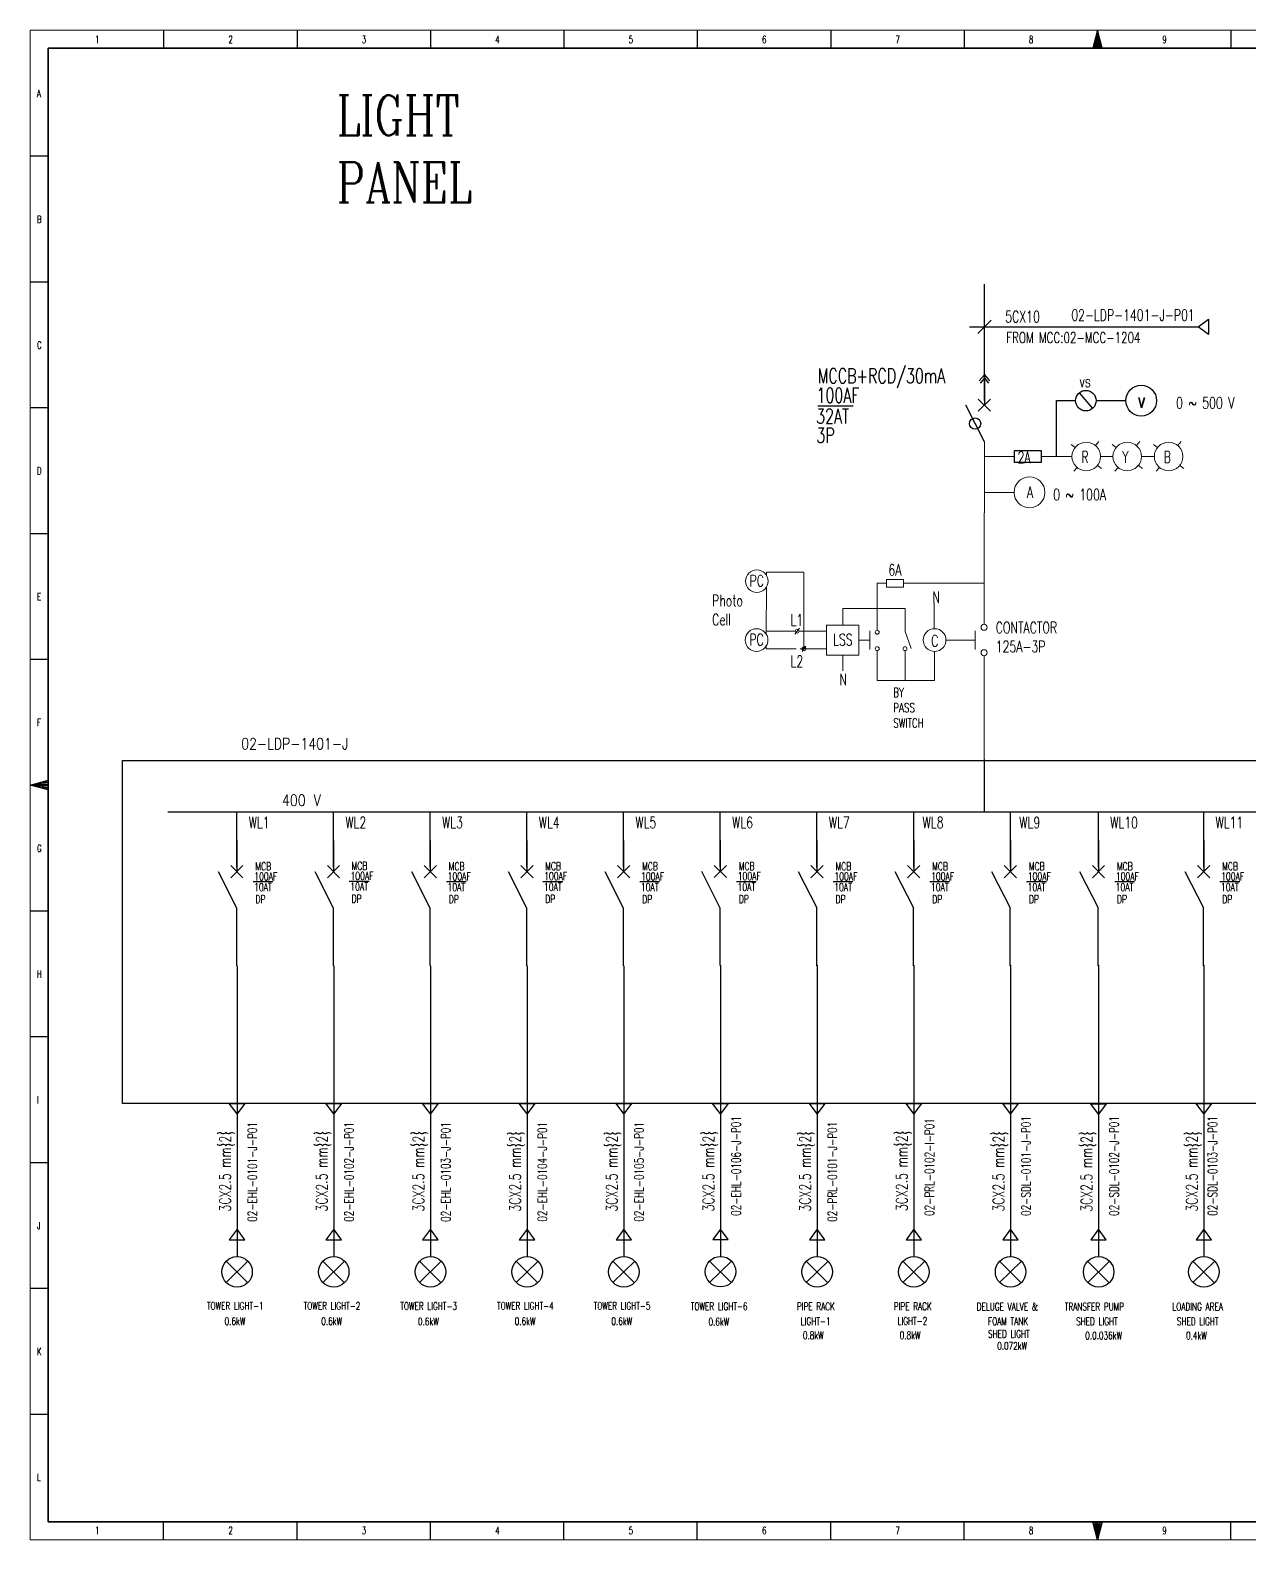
# Model space of a CAD drawing. Header units: millimetres. Extents: x -10610309 to -7681154, y 4147866 to 4574587.
# Drawn here: x -10610309 to -10265495, y 4147866 to 4574587 of the extents above; entities that cross this region are included whole.
import ezdxf
from ezdxf.enums import TextEntityAlignment as Align

# ---------------------------------------------------------------- set-up
doc = ezdxf.new("R2010")
doc.units = ezdxf.units.MM
for name, color, linetype in [('ELECTRICAL', 7, 'Continuous'), ('Label', 7, 'Continuous'), ('LGT1', 7, 'Continuous')]:
    doc.layers.add(name, color=color, linetype=linetype)
doc.styles.add('HZTXT', font='simplexs.shx', dxfattribs={"width": 0.7, "bigfont": 'hztxt.shx'})
doc.styles.add('ROMANS', font='txt.shx', dxfattribs={"width": 0.85})
doc.styles.get("Standard").update_dxf_attribs({"font": 'romanc.SHX', "width": 0.75, "bigfont": 'hztxt.shx'})
doc.styles.add('TEG BORDER', font='txt_qlt.shx', dxfattribs={"width": 0.7, "bigfont": 'hztxt.shx'})

# ---------------------------------------------------------------- blocks, each defined once
blk = doc.blocks.new('TEG BORDER A2')
for p, q in [((37.12, 420), (37.12, 415)), ((74.25, 420), (74.25, 415)), ((111.38, 420), (111.38, 415)), ((148.5, 420), (148.5, 415)), ((185.63, 420), (185.63, 415)), ((222.75, 420), (222.75, 415)), ((259.88, 420), (259.88, 415)), ((297, 420), (297, 415)), ((334.12, 420), (334.12, 415)), ((0, 385), (5, 385)), ((0, 350), (5, 350)), ((0, 315), (5, 315)), ((0, 280), (5, 280)), ((0, 245), (5, 245)), ((5, 210), (0, 210)), ((1.25, 210), (3.75, 210)), ((0, 175), (5, 175)), ((0, 140), (5, 140)), ((0, 105), (5, 105)), ((0, 70), (5, 70)), ((0, 35), (5, 35)), ((37.12, 0), (37.12, 5)), ((74.25, 0), (74.25, 5)), ((111.38, 0), (111.38, 5)), ((148.5, 0), (148.5, 5)), ((185.63, 0), (185.63, 5)), ((222.75, 0), (222.75, 5)), ((259.88, 0), (259.88, 5)), ((297, 0), (297, 5)), ((334.12, 0), (334.12, 5))]:
    blk.add_line(p, q)
at = {"linetype": 'Continuous'}
for p, q in [((489, 415), (5, 415)), ((5, 415), (5, 5)), ((5, 5), (489, 5))]:
    blk.add_line(p, q, dxfattribs=at)
at = {"color": 5, "lineweight": 15}
blk.add_lwpolyline([(0, 420), (594, 420), (594, 0), (0, 0)], close=True, dxfattribs=at)
for points in [[(297, 420), (295.66, 415), (298.34, 415), (297, 420), (296, 415), (296.33, 415), (297, 420), (296.67, 415), (297.33, 415), (297, 420), (297.67, 415), (298, 415), (297, 420)], [(0, 210), (5, 211.34), (5, 208.66), (0, 210), (5, 211), (5, 210.67), (0, 210), (5, 210.33), (5, 209.67), (0, 210), (5, 209.33), (5, 209), (0, 210)], [(297, 0), (295.66, 5), (298.34, 5), (297, 0), (296, 5), (296.33, 5), (297, 0), (296.67, 5), (297.33, 5), (297, 0), (297.67, 5), (298, 5), (297, 0)]]:
    blk.add_lwpolyline(points)
blk.add_lwpolyline([(5, 415), (589, 415), (589, 5), (5, 5)], close=True)
at = {"char_height": 2, "width": 2, "style": 'TEG BORDER'}
for s, insert, attachment_point in [('1', (18.05, 418.41), 1), ('2', (55.17, 418.41), 1), ('3', (92.3, 418.41), 1), ('4', (129.42, 418.41), 1), ('5', (166.55, 418.41), 1), ('6', (203.67, 418.41), 1), ('7', (240.8, 418.41), 1), ('8', (277.92, 418.41), 1), ('9', (315.05, 418.41), 1), ('A', (1.91, 403.39), 1), ('B', (1.91, 368.39), 1), ('C', (1.91, 333.39), 1), ('D', (1.91, 298.39), 1), ('E', (1.91, 263.39), 1), ('F', (1.91, 228.39), 1), ('G', (1.91, 193.39), 1), ('H', (1.91, 158.39), 1), ('I', (1.91, 123.39), 1), ('J', (1.91, 88.39), 1), ('K', (1.91, 53.39), 1), ('L', (1.91, 18.39), 1), ('1', (18.05, 1.59), 7), ('2', (55.17, 1.59), 7), ('3', (92.3, 1.59), 7), ('4', (129.42, 1.59), 7), ('5', (166.55, 1.59), 7), ('6', (203.67, 1.59), 7), ('7', (240.8, 1.59), 7), ('8', (277.92, 1.59), 7), ('9', (315.05, 1.59), 7)]:
    blk.add_mtext(s, dxfattribs=dict(at, insert=insert, attachment_point=attachment_point))
blk = doc.blocks.new('cb')
at = {"color": 7, "linetype": 'Continuous'}
for p, q in [((1409.02, -2241.93), (1413.02, -2245.93)), ((1413.02, -2241.93), (1409.02, -2245.93)), ((1411.02, -2255.93), (1404.95, -2243.93))]:
    blk.add_line(p, q, dxfattribs=at)

msp = doc.modelspace()

# ---------------------------------------------------------------- linework, layer by layer
at = {"color": 7, "lineweight": -3}
for p, q in [((-10340537, 4469880), (-10340537, 4502827)), ((-10340537, 4477426), (-10340537, 4468600)), ((-10340620, 4368415), (-10340620, 4353659)), ((-10551879, 4338002), (-10551879, 4353659)), ((-10524543, 4338002), (-10524543, 4353659)), ((-10497207, 4338002), (-10497207, 4353659)), ((-10469871, 4338002), (-10469871, 4353659)), ((-10442535, 4338002), (-10442535, 4353659)), ((-10415199, 4338050), (-10415199, 4353707)), ((-10387863, 4338002), (-10387863, 4353659)), ((-10360527, 4338002), (-10360527, 4353659)), ((-10333191, 4338002), (-10333191, 4353659)), ((-10308296, 4338002), (-10308296, 4353659)), ((-10278535, 4338002), (-10278535, 4353659)), ((-10551879, 4345548), (-10551879, 4336722)), ((-10524543, 4345548), (-10524543, 4336722)), ((-10497207, 4345548), (-10497207, 4336722)), ((-10469871, 4345548), (-10469871, 4336722)), ((-10442535, 4345548), (-10442535, 4336722)), ((-10415199, 4345597), (-10415199, 4336770)), ((-10387863, 4345548), (-10387863, 4336722)), ((-10360527, 4345548), (-10360527, 4336722)), ((-10333191, 4345548), (-10333191, 4336722)), ((-10308296, 4345548), (-10308296, 4336722)), ((-10278535, 4345548), (-10278535, 4336722)), ((-10551819, 4310151), (-10551819, 4227911)), ((-10524483, 4310151), (-10524483, 4227911)), ((-10497147, 4310151), (-10497147, 4227911)), ((-10469811, 4310151), (-10469811, 4227911)), ((-10442475, 4310151), (-10442475, 4227911)), ((-10415189, 4310304), (-10415139, 4227959)), ((-10387853, 4310256), (-10387803, 4227911)), ((-10360517, 4310256), (-10360467, 4227911)), ((-10333181, 4310256), (-10333131, 4227911)), ((-10308286, 4310256), (-10308236, 4227911)), ((-10278525, 4310256), (-10278474, 4227911)), ((-10554926, 4226588), (-10548797, 4220531)), ((-10554907, 4220597), (-10548745, 4226621)), ((-10527590, 4226588), (-10521461, 4220531)), ((-10527571, 4220597), (-10521409, 4226621)), ((-10500253, 4226588), (-10494124, 4220531)), ((-10500235, 4220597), (-10494073, 4226621)), ((-10472917, 4226588), (-10466788, 4220531)), ((-10472899, 4220597), (-10466736, 4226621)), ((-10445581, 4226588), (-10439452, 4220531)), ((-10445563, 4220597), (-10439400, 4226621)), ((-10418245, 4226636), (-10412116, 4220580)), ((-10418227, 4220645), (-10412064, 4226669)), ((-10390909, 4226588), (-10384780, 4220531)), ((-10390891, 4220597), (-10384728, 4226621)), ((-10363573, 4226588), (-10357444, 4220531)), ((-10363555, 4220597), (-10357392, 4226621)), ((-10336237, 4226588), (-10330108, 4220531)), ((-10336219, 4220597), (-10330056, 4226621)), ((-10311342, 4226588), (-10305213, 4220531)), ((-10311324, 4220597), (-10305161, 4226621)), ((-10281581, 4226588), (-10275452, 4220531)), ((-10281562, 4220597), (-10275400, 4226621))]:
    msp.add_line(p, q, dxfattribs=at)
at = {"linetype": 'ByBlock', "lineweight": -3}
for p, q in [((-10344768, 4490737), (-10280069, 4490737)), ((-10338643, 4492631), (-10342430, 4488843)), ((-10340537, 4477211), (-10341992, 4475489)), ((-10340537, 4477211), (-10339081, 4475489)), ((-10340537, 4476225), (-10341693, 4474814)), ((-10340537, 4476225), (-10339380, 4474814)), ((-10571347, 4353659), (-10136805, 4353659))]:
    msp.add_line(p, q, dxfattribs=at)
at = {"lineweight": -3}
for p, q in [((-10387653, 4468404), (-10377662, 4468404)), ((-10547285, 4333931), (-10541708, 4333931)), ((-10520090, 4334072), (-10514512, 4334072)), ((-10492613, 4333931), (-10487035, 4333931)), ((-10465340, 4333994), (-10459762, 4333994)), ((-10437941, 4333931), (-10432363, 4333931)), ((-10410605, 4333980), (-10405027, 4333980)), ((-10383269, 4333931), (-10377691, 4333931)), ((-10355933, 4333931), (-10350355, 4333931)), ((-10328597, 4333931), (-10323019, 4333931)), ((-10303702, 4333931), (-10298124, 4333931)), ((-10273940, 4333931), (-10268363, 4333931)), ((-10551879, 4310151), (-10551879, 4326381)), ((-10524543, 4310151), (-10524543, 4326381)), ((-10497207, 4310151), (-10497207, 4326381)), ((-10469871, 4310151), (-10469871, 4326381)), ((-10442535, 4310151), (-10442535, 4326381)), ((-10415250, 4310200), (-10415250, 4326460)), ((-10387914, 4310151), (-10387914, 4326412)), ((-10360577, 4310151), (-10360577, 4326412)), ((-10333241, 4310151), (-10333241, 4326412)), ((-10308347, 4310151), (-10308347, 4326412)), ((-10278585, 4310151), (-10278585, 4326412))]:
    msp.add_line(p, q, dxfattribs=at)
at = {"linetype": 'ByBlock', "lineweight": 13}
for p, q in [((-10340547, 4438205), (-10340547, 4458290)), ((-10340547, 4443954), (-10332148, 4443954)), ((-10340620, 4406685), (-10340620, 4438205)), ((-10354714, 4405405), (-10354715, 4412747)), ((-10362975, 4404639), (-10361258, 4399854)), ((-10380578, 4397971), (-10380578, 4393455)), ((-10340620, 4397730), (-10340620, 4368574))]:
    msp.add_line(p, q, dxfattribs=at)
at = {"lineweight": 13}
for p, q in [((-10314881, 4456620), (-10316007, 4457518)), ((-10309147, 4457179), (-10308206, 4458303)), ((-10303307, 4456620), (-10304433, 4457518)), ((-10297573, 4457179), (-10296633, 4458303)), ((-10291586, 4456620), (-10292712, 4457518)), ((-10285853, 4457179), (-10284912, 4458303)), ((-10340547, 4454083), (-10332058, 4454083)), ((-10324447, 4454083), (-10315777, 4454083)), ((-10315240, 4449902), (-10314331, 4450987)), ((-10307440, 4450687), (-10308567, 4451586)), ((-10303666, 4449902), (-10302757, 4450987)), ((-10295866, 4450687), (-10296993, 4451586)), ((-10291946, 4449902), (-10291037, 4450987)), ((-10284145, 4450687), (-10285272, 4451586)), ((-10402146, 4421347), (-10391538, 4421347)), ((-10391538, 4399695), (-10391538, 4421347)), ((-10402162, 4417150), (-10402208, 4404291)), ((-10370839, 4418266), (-10370839, 4404949)), ((-10340620, 4418266), (-10363371, 4418266)), ((-10380578, 4411125), (-10362975, 4411125)), ((-10362975, 4411125), (-10362975, 4404639)), ((-10394143, 4403885), (-10392825, 4405513)), ((-10392919, 4404714), (-10385134, 4404714)), ((-10343145, 4402204), (-10343145, 4404838)), ((-10385134, 4399695), (-10392621, 4399695)), ((-10392075, 4398916), (-10391001, 4400474)), ((-10343145, 4402204), (-10351397, 4402204)), ((-10343145, 4402204), (-10343145, 4399571)), ((-10370839, 4399207), (-10370839, 4390803)), ((-10362975, 4399209), (-10362975, 4390803)), ((-10354600, 4399002), (-10354600, 4390803)), ((-10370839, 4390803), (-10354600, 4390803))]:
    msp.add_line(p, q, dxfattribs=at)
at = {"linetype": 'ByBlock', "lineweight": 5}
for p, q in [((-10307701, 4454083), (-10304203, 4454083)), ((-10296128, 4454083), (-10292483, 4454083))]:
    msp.add_line(p, q, dxfattribs=at)
at = {"lineweight": 5}
for p, q in [((-10402146, 4421347), (-10402149, 4420506)), ((-10368252, 4418266), (-10370839, 4418266)), ((-10380578, 4406438), (-10380578, 4411125)), ((-10372913, 4402204), (-10372913, 4404838)), ((-10376022, 4402204), (-10372913, 4402204)), ((-10372913, 4402204), (-10372913, 4399571))]:
    msp.add_line(p, q, dxfattribs=at)
at = {"linetype": 'ByBlock', "lineweight": -3}
msp.add_lwpolyline([(-10277134, 4492927), (-10277134, 4488546), (-10280069, 4490737), (-10277134, 4492927)], dxfattribs=at)
at = {"lineweight": 13}
for points in [[(-10363371, 4419361), (-10363371, 4417170), (-10368252, 4417170), (-10368252, 4419361)], [(-10385134, 4406438), (-10376022, 4406438), (-10376022, 4397971), (-10385134, 4397971)]]:
    msp.add_lwpolyline(points, close=True, dxfattribs=at)
for points in [[(-10402208, 4403868), (-10402208, 4404714), (-10394026, 4404714)], [(-10393728, 4399695), (-10402208, 4399695), (-10402208, 4400541)]]:
    msp.add_lwpolyline(points, dxfattribs=at)
msp.add_lwpolyline([(-10584195, 4368109), (-10126365, 4368109), (-10126365, 4271180), (-10584195, 4271180)], close=True)
at = {"lineweight": -3}
msp.add_circle((-10343148, 4463392), 1590, dxfattribs=at)
at = {"lineweight": 13}
for centre, radius in [((-10311739, 4454083), 4038), ((-10300165, 4454083), 4038), ((-10288445, 4454083), 4038), ((-10404883, 4418838), 3203), ((-10404945, 4402204), 3203), ((-10393473, 4404714), 554), ((-10370839, 4404396), 554), ((-10354600, 4402204), 3203), ((-10340620, 4405822), 863), ((-10391510, 4399736), 554), ((-10370839, 4399761), 554), ((-10362989, 4399762), 554), ((-10340620, 4398593), 863)]:
    msp.add_circle(centre, radius, dxfattribs=at)
at = {"linetype": 'ByBlock', "lineweight": 13}
msp.add_circle((-10327790, 4443954), 4358, dxfattribs=at)
at = {"color": 7, "lineweight": -3}
for centre in [(-10551819, 4223602), (-10524483, 4223602), (-10497147, 4223602), (-10469811, 4223602), (-10442475, 4223602), (-10415139, 4223650), (-10387803, 4223602), (-10360467, 4223602), (-10333131, 4223602), (-10308236, 4223602), (-10278474, 4223602)]:
    msp.add_circle(centre, 4309, dxfattribs=at)
at = {"layer": 'ELECTRICAL', "lineweight": -3}
for points in [[(-10554027, 4271181), (-10549646, 4271181), (-10551836, 4268245), (-10554027, 4271181)], [(-10526691, 4271181), (-10522310, 4271181), (-10524500, 4268245), (-10526691, 4271181)], [(-10499355, 4271181), (-10494974, 4271181), (-10497164, 4268245), (-10499355, 4271181)], [(-10472018, 4271181), (-10467638, 4271181), (-10469828, 4268245), (-10472018, 4271181)], [(-10444682, 4271181), (-10440302, 4271181), (-10442492, 4268245), (-10444682, 4271181)], [(-10417381, 4271182), (-10413000, 4271182), (-10415190, 4268247), (-10417381, 4271182)], [(-10390021, 4271180), (-10385641, 4271180), (-10387831, 4268245), (-10390021, 4271180)], [(-10362684, 4271180), (-10358303, 4271180), (-10360493, 4268245), (-10362684, 4271180)], [(-10335348, 4271180), (-10330967, 4271180), (-10333157, 4268245), (-10335348, 4271180)], [(-10310453, 4271130), (-10306072, 4271130), (-10308262, 4268195), (-10310453, 4271130)], [(-10280691, 4271180), (-10276310, 4271180), (-10278501, 4268245), (-10280691, 4271180)], [(-10554027, 4232695), (-10549647, 4232695), (-10551837, 4235631), (-10554027, 4232695)], [(-10526691, 4232695), (-10522311, 4232695), (-10524501, 4235631), (-10526691, 4232695)], [(-10499355, 4232695), (-10494974, 4232695), (-10497165, 4235631), (-10499355, 4232695)], [(-10472019, 4232695), (-10467638, 4232695), (-10469829, 4235631), (-10472019, 4232695)], [(-10444683, 4232695), (-10440302, 4232695), (-10442493, 4235631), (-10444683, 4232695)], [(-10417347, 4232744), (-10412966, 4232744), (-10415157, 4235679), (-10417347, 4232744)], [(-10390011, 4232695), (-10385630, 4232695), (-10387821, 4235631), (-10390011, 4232695)], [(-10362675, 4232695), (-10358294, 4232695), (-10360485, 4235631), (-10362675, 4232695)], [(-10335339, 4232695), (-10330958, 4232695), (-10333148, 4235631), (-10335339, 4232695)], [(-10310444, 4232695), (-10306063, 4232695), (-10308254, 4235631), (-10310444, 4232695)], [(-10280682, 4232695), (-10276302, 4232695), (-10278492, 4235631), (-10280682, 4232695)]]:
    msp.add_lwpolyline(points, dxfattribs=at)
at = {"layer": 'LGT1', "color": 7, "lineweight": -3}
for p, q in [((-10313747, 4472064), (-10309958, 4467683)), ((-10320112, 4454083), (-10320112, 4469873)), ((-10320112, 4469873), (-10314749, 4469873)), ((-10308956, 4469873), (-10300557, 4469873))]:
    msp.add_line(p, q, dxfattribs=at)
msp.add_lwpolyline([(-10324447, 4455791), (-10324447, 4452375), (-10332058, 4452375), (-10332058, 4455791)], close=True, dxfattribs=at)
for centre, radius in [((-10311852, 4469873), 2896), ((-10296199, 4469873), 4358)]:
    msp.add_circle(centre, radius, dxfattribs=at)

# ---------------------------------------------------------------- block references
at = {"xscale": 1016.000510979745, "yscale": 1016.000510979745, "zscale": 1016.000510979745}
msp.add_blockref('TEG BORDER A2', (-10610309, 4147866), dxfattribs=at)
at = {"lineweight": -3, "xscale": 861.7341900000002, "yscale": 861.7341900000002, "zscale": 861.7341900000002}
for p in [(-11556457, 6402271), (-11767800, 6270393), (-11740463, 6270393), (-11713127, 6270393), (-11685791, 6270393), (-11658455, 6270393), (-11631119, 6270442), (-11603783, 6270393), (-11576447, 6270393), (-11549111, 6270393), (-11524216, 6270393), (-11494455, 6270393)]:
    msp.add_blockref('cb', p, dxfattribs=at)

# ---------------------------------------------------------------- texts
at = {"linetype": 'ByBlock', "lineweight": -3, "style": 'HZTXT', "width": 0.7}
msp.add_text('02-LDP-1401-J-P01', height=3231.5, dxfattribs=at).set_placement((-10315964, 4492435))
at = {"lineweight": -3, "style": 'ROMANS', "width": 0.8}
for s, p in [('02-LDP-1401-J', (-10550629, 4371266)), ('400 V', (-10539080, 4355309))]:
    msp.add_text(s, height=3231.5, dxfattribs=at).set_placement(p)
at = {"color": 7, "lineweight": -3, "style": 'HZTXT', "width": 0.7}
for s, height, p in [('TOWER LIGHT-1 ', 2154.34, (-10560340, 4212925)), ('TOWER LIGHT-2 ', 2154.34, (-10533004, 4212925)), ('TOWER LIGHT-3 ', 2154.34, (-10505669, 4212842)), ('TOWER LIGHT-4 ', 2154.34, (-10478332, 4212925)), ('TOWER LIGHT-5 ', 2154.34, (-10450996, 4212925)), ('TOWER LIGHT-6 ', 2154.34, (-10423546, 4212777)), ('PIPE RACK  ', 2154.34, (-10393534, 4212753)), ('PIPE RACK  ', 2154.34, (-10366156, 4212795)), ('DELUGE VALVE &', 2154.34, (-10342703, 4212718)), ('TRANSFER PUMP ', 2154.34, (-10317808, 4212718)), ('LOADING AREA ', 2154.34, (-10287377, 4212690)), ('0.6kW', 2154.3, (-10555340, 4208583)), ('0.6kW', 2154.3, (-10528004, 4208583)), ('0.6kW', 2154.3, (-10500669, 4208500)), ('0.6kW', 2154.3, (-10473332, 4208583)), ('0.6kW', 2154.3, (-10445996, 4208583)), ('0.6kW', 2154.3, (-10418546, 4208435)), ('LIGHT-1', 2154.3, (-10392467, 4208584)), ('LIGHT-2', 2154.3, (-10365089, 4208627)), ('FOAM TANK', 2154.3, (-10339493, 4208549)), ('SHED LIGHT', 2154.3, (-10314598, 4208549)), ('SHED LIGHT', 2154.3, (-10286104, 4208522)), ('0.8kW', 2154.3, (-10391853, 4204565)), ('0.8kW', 2154.3, (-10364475, 4204607)), ('SHED LIGHT', 2154.3, (-10339493, 4204999)), ('0.072kW', 2154.3, (-10336921, 4201617)), ('0.0.036kW', 2154.3, (-10312026, 4204530)), ('0.4kW', 2154.3, (-10283532, 4204503))]:
    msp.add_text(s, height=height, dxfattribs=at).set_placement(p)
at = {"lineweight": 5}
note = msp.add_mtext_dynamic_manual_height_columns('LIGHT ', width=261.03, gutter_width=56736, heights=[7.73, 0], dxfattribs=dict(at, insert=(-10580627, 4556233), char_height=11388.61, attachment_point=1))
for column, words in zip(note.columns.linked_columns, ['PANEL']):
    column.text = words
at = {"layer": 'ELECTRICAL', "linetype": 'Continuous', "style": 'HZTXT', "width": 0.7}
msp.add_text('FROM MCC:02-MCC-1204', height=3048, dxfattribs=at).set_placement((-10334359, 4487700), align=Align.MIDDLE_LEFT)
at = {"layer": 'Label', "color": 7, "lineweight": -3, "style": 'HZTXT', "width": 0.7}
msp.add_text('100AF', height=4201, dxfattribs=at).set_placement((-10387995, 4469295))
at = {"layer": 'LGT1', "color": 7, "lineweight": -3, "style": 'HZTXT', "width": 0.7}
for s, height, p in [('5CX10', 3231.5, (-10334649, 4492000)), ('MCCB+RCD/30mA', 4200.95, (-10387658, 4474796)), ('32AT', 4201, (-10388110, 4463390)), ('3P', 4201, (-10388024, 4457979)), ('WL1', 3231.5, (-10548538, 4348999)), ('WL2', 3231.5, (-10521202, 4348999)), ('WL3', 3231.5, (-10493866, 4348999)), ('WL4', 3231.5, (-10466530, 4348999)), ('WL5', 3231.5, (-10439194, 4348999)), ('WL6', 3231.5, (-10411858, 4348999)), ('WL7', 3231.5, (-10384522, 4348999)), ('WL8', 3231.5, (-10358006, 4348999)), ('WL9', 3231.5, (-10330670, 4348999)), ('WL10', 3231.5, (-10304955, 4348999)), ('WL11', 3231.5, (-10275193, 4348999)), ('100AF', 2262.1, (-10546954, 4334271)), ('MCB', 2262.1, (-10546659, 4337116)), ('100AF', 2262.1, (-10519759, 4334412)), ('MCB', 2262.1, (-10519464, 4337257)), ('100AF', 2262.1, (-10492282, 4334271)), ('MCB', 2262.1, (-10491987, 4337116)), ('100AF', 2262.1, (-10465009, 4334334)), ('MCB', 2262.1, (-10464714, 4337179)), ('100AF', 2262.1, (-10437610, 4334271)), ('MCB', 2262.1, (-10437315, 4337116)), ('100AF', 2262.1, (-10410274, 4334319)), ('MCB', 2262.1, (-10409979, 4337164)), ('100AF', 2262.1, (-10382938, 4334271)), ('MCB', 2262.1, (-10382643, 4337116)), ('100AF', 2262.1, (-10355602, 4334271)), ('MCB', 2262.1, (-10355307, 4337116)), ('100AF', 2262.1, (-10328266, 4334271)), ('MCB', 2262.1, (-10327971, 4337116)), ('100AF', 2262.1, (-10303371, 4334271)), ('MCB', 2262.1, (-10303076, 4337116)), ('100AF', 2262.1, (-10273610, 4334271)), ('MCB', 2262.1, (-10273314, 4337116)), ('10AT', 2262.1, (-10547003, 4331240)), ('10AT', 2262.1, (-10519808, 4331380)), ('10AT', 2262.1, (-10492331, 4331240)), ('10AT', 2262.1, (-10465058, 4331302)), ('10AT', 2262.1, (-10437659, 4331240)), ('10AT', 2262.1, (-10410323, 4331288)), ('10AT', 2262.1, (-10382987, 4331240)), ('10AT', 2262.1, (-10355651, 4331240)), ('10AT', 2262.1, (-10328314, 4331240)), ('10AT', 2262.1, (-10303420, 4331240)), ('10AT', 2262.1, (-10273658, 4331240)), ('DP', 2262.1, (-10546629, 4327817)), ('DP', 2262.1, (-10519433, 4327958)), ('DP', 2262.1, (-10491957, 4327817)), ('DP', 2262.1, (-10464683, 4327880)), ('DP', 2262.1, (-10437285, 4327817)), ('DP', 2262.1, (-10437276, 4327817)), ('DP', 2262.1, (-10409948, 4327865)), ('DP', 2262.1, (-10382612, 4327817)), ('DP', 2262.1, (-10355276, 4327817)), ('DP', 2262.1, (-10327940, 4327817)), ('DP', 2262.1, (-10303045, 4327817)), ('DP', 2262.1, (-10273284, 4327817))]:
    msp.add_text(s, height=height, dxfattribs=at).set_placement(p)
for s, height, p in [('3CX2.5 mm{2}', 3231.5, (-10553591, 4240667)), ('02-EHL-0101-J-P01', 2617.52, (-10546194, 4237755)), ('3CX2.5 mm{2}', 3231.5, (-10526254, 4240667)), ('02-EHL-0102-J-P01', 2617.52, (-10518858, 4237755)), ('3CX2.5 mm{2}', 3231.5, (-10498918, 4240667)), ('02-EHL-0103-J-P01', 2617.52, (-10491504, 4237732)), ('3CX2.5 mm{2}', 3231.5, (-10471599, 4240644)), ('02-EHL-0104-J-P01', 2617.52, (-10464203, 4237779)), ('3CX2.5 mm{2}', 3231.5, (-10444263, 4240644)), ('02-EHL-0105-J-P01', 2617.52, (-10436867, 4237779)), ('3CX2.5 mm{2}', 3231.5, (-10416935, 4240682)), ('02-EHL-0106-J-P01', 2617.52, (-10409424, 4239432)), ('3CX2.5 mm{2}', 3231.5, (-10389599, 4240649)), ('02-PRL-0101-J-P01', 2617.52, (-10382223, 4237756)), ('3CX2.5 mm{2}', 3231.5, (-10362263, 4240784)), ('02-PRL-0102-I-P01', 2617.52, (-10354780, 4239409)), ('3CX2.5 mm{2}', 3231.5, (-10334929, 4240644)), ('02-SDL-0101-J-P01', 2617.52, (-10327457, 4239426)), ('3CX2.5 mm{2}', 3231.5, (-10310034, 4240594)), ('02-SDL-0102-J-P01', 2617.52, (-10302562, 4239426)), ('3CX2.5 mm{2}', 3231.5, (-10280272, 4240644)), ('02-SDL-0103-J-P01', 2617.52, (-10274706, 4239444))]:
    msp.add_text(s, height=height, rotation=90, dxfattribs=at).set_placement(p)
at = {"layer": 'LGT1', "color": 7, "lineweight": -3, "attachment_point": 1, "style": 'HZTXT'}
for s, width, insert, char_height in [('vs', 0.966, (-10313672, 4476943), 3231.5), ('v', 39.62, (-10297138, 4472225), 4386), ('0 ~ 500 V', 31558.4, (-10286322, 4470860), 3231.5), ('2A', 39.62, (-10331143, 4455461), 3231.5), ('R', 39.62, (-10313128, 4455571), 3232), ('Y', 39.62, (-10301554, 4455571), 3232), ('B', 39.62, (-10289833, 4455571), 3232), ('A', 2.8, (-10328512, 4445621), 3232), ('0 ~ 100A', 27969.98, (-10321077, 4444937), 3231.5), ('6A', 39.62, (-10367665, 4423652), 3231.5), ('PC', 6.75, (-10406929, 4420570), 3231.5), ('Photo Cell', 14.99, (-10417519, 4414979), 3231.5), ('N', 2.59, (-10355262, 4415895), 3232), ('L1', 6.75, (-10395344, 4409496), 3231.5), ('PC', 6.75, (-10406991, 4403937), 3231.5), ('LSS', 6.75, (-10383307, 4403936), 3231.5), ('CONTACTOR\\P125A-3P', 39.62, (-10337331, 4407347), 3231.5), ('C', 39.62, (-10355562, 4403613), 3232), ('L2', 6.75, (-10395344, 4397801), 3231.5), ('N', 2.59, (-10381550, 4392688), 3232), ('BY PASS\\PSWITCH', 39.62, (-10366297, 4388666), 2585.2)]:
    msp.add_mtext_dynamic_manual_height_columns(s, width=width, gutter_width=12.5, heights=[0], dxfattribs=dict(at, insert=insert, char_height=char_height))

doc.saveas('drawing.dxf')
